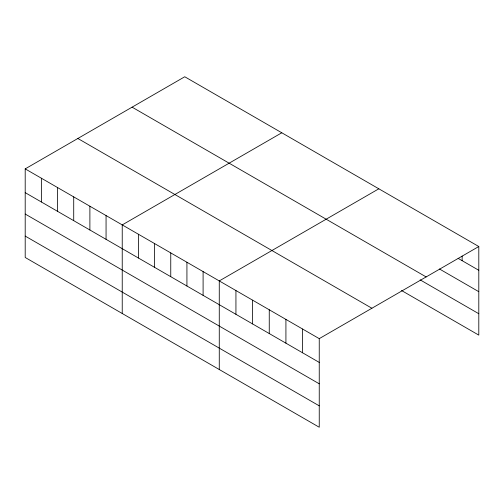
<?xml version="1.0" encoding="UTF-8"?>
<svg xmlns="http://www.w3.org/2000/svg" width="504" height="504" viewBox="0 0 504 504"><rect width="100%" height="100%" fill="white"/><g stroke="black" fill="none" stroke-linecap="round" stroke-linejoin="round"><path stroke-width="0.76" d="M25.2 168.878L319.246 338.644L319.246 427.241L25.2 257.475L25.2 168.878L184.754 76.759L478.8 246.525L478.8 335.122L401.486 290.487M281.786 132.785L122.233 224.904L122.233 313.494M378.825 188.805L219.272 280.923L219.272 369.52M319.246 338.644L478.8 246.525M458.136 258.363L478.8 270.295M439.475 268.985L478.8 291.69M132.098 107.163L426.145 276.929M420.147 279.865L478.8 313.727M77.855 138.48L371.902 308.246M25.2 192.648L319.246 362.414M25.2 214.036L319.246 383.802M25.2 236.08L319.246 405.846M462.136 256.076L462.136 260.675M302.583 329.024L302.583 352.794M285.919 319.404L285.919 343.174M269.256 309.784L269.256 333.554M252.599 300.163L252.599 323.933M235.935 290.543L235.935 314.313M203.099 271.587L203.099 295.357M186.927 262.25L186.927 286.02M170.755 252.913L170.755 276.683M154.583 243.577L154.583 267.341M138.405 234.24L138.405 258.004M106.06 215.567L106.06 239.331M89.888 206.231L89.888 229.994M73.716 196.888L73.716 220.657M57.544 187.551L57.544 211.321M41.372 178.214L41.372 201.984"/></g></svg>
